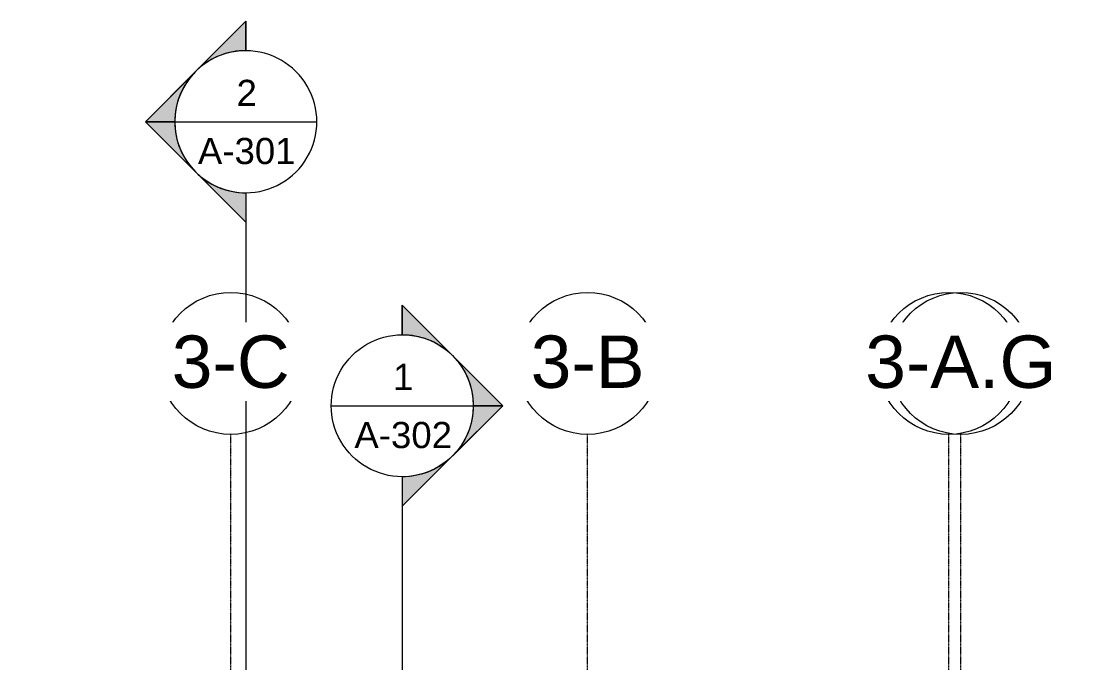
# Model space of a CAD drawing. Header units: inches. Extents: x -23034 to -8448, y -290 to 853.
# Drawn here: x -15849 to -15129, y 419 to 853 of the extents above; entities that cross this region are included whole.
import ezdxf

# ---------------------------------------------------------------- set-up
doc = ezdxf.new("R2010")
doc.units = ezdxf.units.IN
doc.header["$MEASUREMENT"] = 0
doc.linetypes.add('Grid Line 1_2_', pattern=[0.8749999999999999, 0.4999999999999999, -0.125, 0.125, -0.125])
for name, color, linetype, lineweight in [('G-ANNO-SYMB', 111, 'Continuous', 9), ('S-GRID', 1, 'Continuous', 9), ('S-GRID-IDEN', 1, 'Continuous', 9)]:
    doc.layers.add(name, color=color, linetype=linetype, lineweight=lineweight)
doc.styles.add('Arial', font='arial.ttf', dxfattribs={"height": 35.40718562874248})
doc.styles.add('Arial_1', font='arial.ttf', dxfattribs={"height": 17.70359281437124})

# ---------------------------------------------------------------- blocks, each defined once
blk = doc.blocks.new('Section - Section Head - Filled-1526-Section 8')
at = {"layer": 'G-ANNO-SYMB'}
h = blk.add_hatch(color=256, dxfattribs=at)
edge = h.paths.add_edge_path(flags=0)
edge.add_arc((-24148.83531033971, 593.1570754422744), 48.06247118192543, 89.99999999999989, 132.0783950246248, ccw=False)
edge.add_line((-24148.83531033971, 641.2195466242015), (-24148.83531033971, 661.0393264361826))
edge.add_line((-24148.83531033971, 661.0393264361826), (-24181.04422105298, 628.8304157229088))
h = blk.add_hatch(color=256, dxfattribs=at)
edge = h.paths.add_edge_path(flags=0)
edge.add_line((-24182.77643583666, 627.0982009392285), (-24216.71756133361, 593.1570754422744))
edge.add_line((-24216.71756133361, 593.1570754422744), (-24196.83531033971, 593.1570754422743))
edge.add_arc((-24148.83531033971, 593.1570754422737), 47.99999999999782, 135.0000000000001, 179.9999999999995, ccw=False)
h = blk.add_hatch(color=256, dxfattribs=at)
edge = h.paths.add_edge_path(flags=0)
edge.add_arc((-24148.83531033971, 593.1570754422742), 47.99999999999972, 180, 225.000000000001, ccw=False)
edge.add_line((-24196.83531033971, 593.1570754422744), (-24216.71756133361, 593.1570754422744))
edge.add_line((-24216.71756133361, 593.1570754422744), (-24182.77643583666, 559.2159499453201))
h = blk.add_hatch(color=256, dxfattribs=at)
edge = h.paths.add_edge_path(flags=0)
edge.add_line((-24181.04422105298, 557.4837351616395), (-24148.83531033971, 525.2748244483654))
edge.add_line((-24148.83531033971, 525.2748244483654), (-24148.83531033971, 545.0946042603465))
edge.add_arc((-24148.83531033971, 593.1570754422739), 48.06247118192778, 227.9216049753765, 270, ccw=False)
for p, q in [((-24216.71756133361, 593.1570754422744), (-24148.83531033971, 661.0393264361826)), ((-24181.04422105298, 628.8304157229088), (-24148.83531033971, 661.0393264361826)), ((-24148.83531033971, 641.1570754422742), (-24148.83531033971, 661.0393264361826)), ((-24148.83531033971, 661.0393264361826), (-24148.83531033971, 641.2195466242015)), ((-24216.71756133361, 593.1570754422744), (-24182.77643583666, 627.0982009392285)), ((-24216.71756133361, 593.1570754422744), (-24148.83531033971, 525.2748244483657)), ((-24196.83531033971, 593.1570754422743), (-24216.71756133361, 593.1570754422744)), ((-24182.77643583666, 559.2159499453201), (-24216.71756133361, 593.1570754422744)), ((-24216.71756133361, 593.1570754422744), (-24196.83531033971, 593.1570754422744)), ((-24148.83531033971, 525.2748244483654), (-24181.04422105298, 557.4837351616395)), ((-24148.83531033971, 545.1570754422742), (-24148.83531033971, 525.2748244483657)), ((-24148.83531033971, 545.0946042603465), (-24148.83531033971, 525.2748244483654))]:
    blk.add_line(p, q, dxfattribs=at)
for centre, radius, start, end in [((-24148.83531033971, 593.1570754422742), 47.99999999999989, 89.99999999999987, 269.9999999999995), ((-24148.83531033971, 593.1570754422744), 48.06247118192543, 89.9999999999996, 132.0783950246245), ((-24148.83531033971, 593.1570754422742), 47.99999999999994, 269.9999999999996, 89.99999999999993), ((-24148.83531033971, 593.1570754422737), 47.99999999999782, 134.9999999999998, 179.9999999999992), ((-24148.83531033971, 593.1570754422742), 47.99999999999972, 179.9999999999997, 225.0000000000006), ((-24148.83531033971, 593.1570754422739), 48.06247118192778, 227.9216049753762, 269.9999999999996)]:
    blk.add_arc(centre, radius, start, end, dxfattribs=at)
blk = doc.blocks.new('Grid - Grid Head - Circle-14747-Section 8')
at = {"layer": 'S-GRID-IDEN'}
blk.add_circle((-23085.89022535241, 621.7647821060497), 48, dxfattribs=at)

msp = doc.modelspace()

# ---------------------------------------------------------------- linework, layer by layer
at = {"layer": 'G-ANNO-SYMB'}
for p, q in [((-15745.75019856198, 785.1570754422739), (-15649.75019856198, 785.1570754422739)), ((-15697.750198562, 737.1570754422745), (-15697.750198562, -79.66080684492748)), ((-15639.98202438049, 593.157075442274), (-15543.98202438049, 593.157075442274)), ((-15591.9820243805, 545.1570754422745), (-15591.9820243805, -79.66080684492748))]:
    msp.add_line(p, q, dxfattribs=at)
at = {"layer": 'S-GRID', "linetype": 'Grid Line 1_2_'}
for p, q in [((-15707.94863032022, -131.9999999999999), (-15707.94863032022, 573.7647821060501)), ((-15466.69863032022, -131.9999999999999), (-15466.69863032022, 573.7647821060501)), ((-15222.4486303203, -131.9999999999999), (-15222.4486303203, 573.7647821060501)), ((-15214.4486303203, -131.9999999999999), (-15214.4486303203, 573.7647821060501))]:
    msp.add_line(p, q, dxfattribs=at)

# ---------------------------------------------------------------- block references
at = {"layer": 'G-ANNO-SYMB'}
msp.add_blockref('Section - Section Head - Filled-1526-Section 8', (8451.085111777733, 191.9999999999995), dxfattribs=at)
at = {"layer": 'G-ANNO-SYMB', "extrusion": (0, 0, -1)}
msp.add_blockref('Section - Section Head - Filled-1526-Section 8', (39740.81733472022, 0), dxfattribs=at)
at = {"layer": 'S-GRID-IDEN'}
for p in [(7377.941595032218, 0), (7619.191595032218, 0), (7863.44159503214, 0)]:
    msp.add_blockref('Grid - Grid Head - Circle-14747-Section 8', p, dxfattribs=at)

# ---------------------------------------------------------------- texts
at = {"layer": 'G-ANNO-SYMB', "char_height": 17.70359281437124, "attachment_point": 2, "line_spacing_factor": 0.9385317878468563, "style": 'Arial_1'}
for s, insert, width in [('2', (-15697.13545860011, 813.4953245809786), 16.41599999999998), ('A-301', (-15697.13545860011, 774.222836202313), 78.62399999999991), ('1', (-15591.36728441861, 621.4953245809787), 16.41599999999998), ('A-302', (-15591.36728441861, 582.2228362023131), 78.62399999999991)]:
    msp.add_mtext(s, dxfattribs=dict(at, insert=insert, width=width))
at = {"layer": 'S-GRID-IDEN', "insert": (-15934.20785762228, 640.6385190159152), "char_height": 35.40718562874248, "width": 180.1439999999998, "attachment_point": 2, "line_spacing_factor": 0.9385317878468563, "style": 'Arial', "bg_fill": 3, "box_fill_scale": 1.25, "bg_fill_color": 0, "bg_fill_transparency": 0}
msp.add_mtext('1-13.G', dxfattribs=at)

# ---------------------------------------------------------------- next in the draw order: texts
at = {"layer": 'S-GRID-IDEN', "char_height": 35.40718562874248, "attachment_point": 2, "line_spacing_factor": 0.9385317878468563, "style": 'Arial', "bg_fill": 3, "box_fill_scale": 1.25, "bg_fill_color": 0, "bg_fill_transparency": 0}
for s, insert, width in [('3-C', (-15707.95785762228, 640.6385190159152), 94.60799999999989), ('3-B', (-15466.70785762228, 640.6385190159152), 91.5839999999999), ('3-A', (-15222.45785762236, 640.6385190159152), 91.5839999999999)]:
    msp.add_mtext(s, dxfattribs=dict(at, insert=insert, width=width))

# ---------------------------------------------------------------- next in the draw order: block references
at = {"layer": 'S-GRID-IDEN'}
msp.add_blockref('Grid - Grid Head - Circle-14747-Section 8', (7871.441595032142, 0), dxfattribs=at)

# ---------------------------------------------------------------- next in the draw order: texts
at = {"layer": 'S-GRID-IDEN', "insert": (-15214.45785762235, 640.6385190159152), "char_height": 35.40718562874248, "width": 153.7919999999998, "attachment_point": 2, "line_spacing_factor": 0.9385317878468563, "style": 'Arial', "bg_fill": 3, "box_fill_scale": 1.25, "bg_fill_color": 0, "bg_fill_transparency": 0}
msp.add_mtext('3-A.G', dxfattribs=at)

doc.saveas('drawing.dxf')
